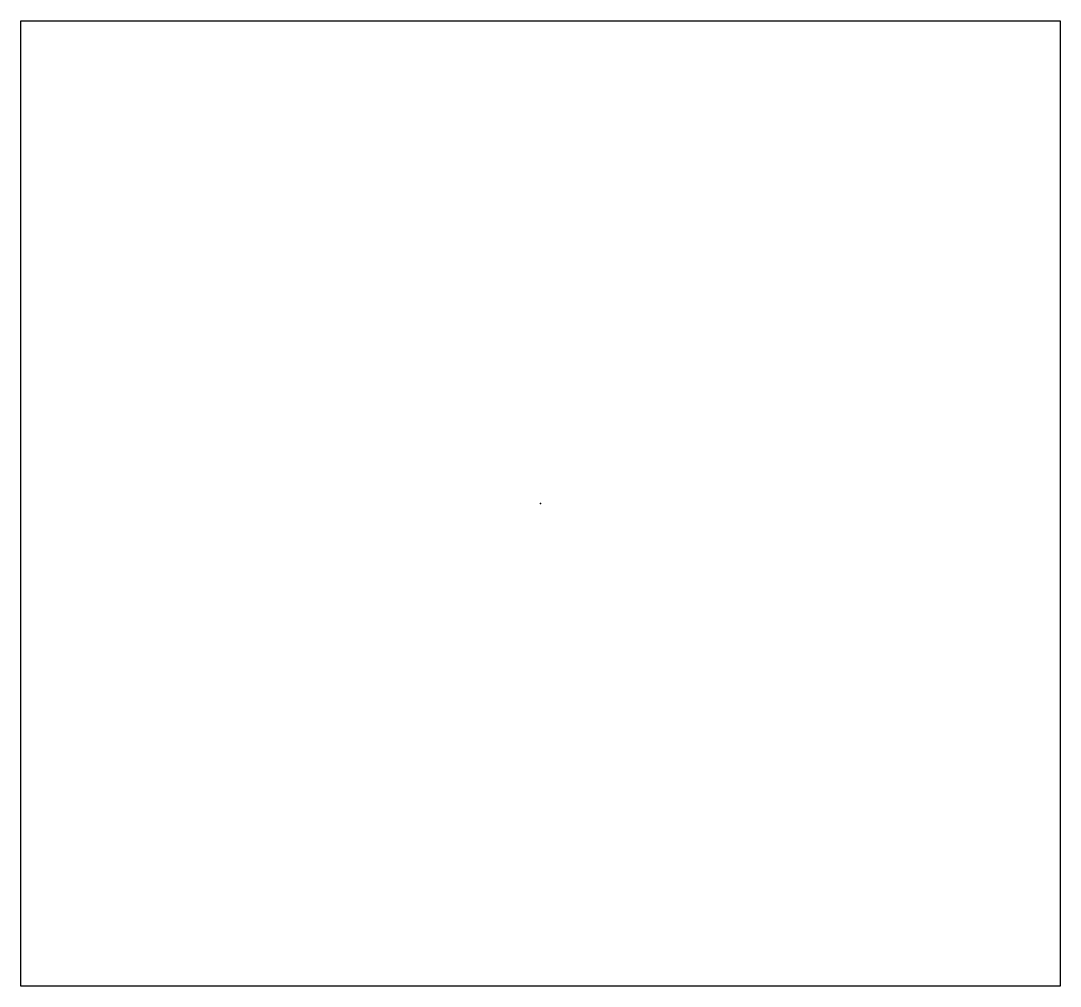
# Model space of a CAD drawing. Header units: millimetres. Extents: x -22.5 to -1.5, y 1.3 to 20.8.
import ezdxf

# ---------------------------------------------------------------- set-up
doc = ezdxf.new("R2010")
doc.units = ezdxf.units.MM
doc.layers.get('0').update_dxf_attribs({"linetype": 'CONTINUOUS'})

msp = doc.modelspace()

# ---------------------------------------------------------------- linework, layer by layer
msp.add_lwpolyline([(-22.5, 20.75), (-1.5, 20.75), (-1.5, 1.25), (-22.5, 1.25)], close=True)
msp.add_point((-12, 11))

doc.saveas('drawing.dxf')
